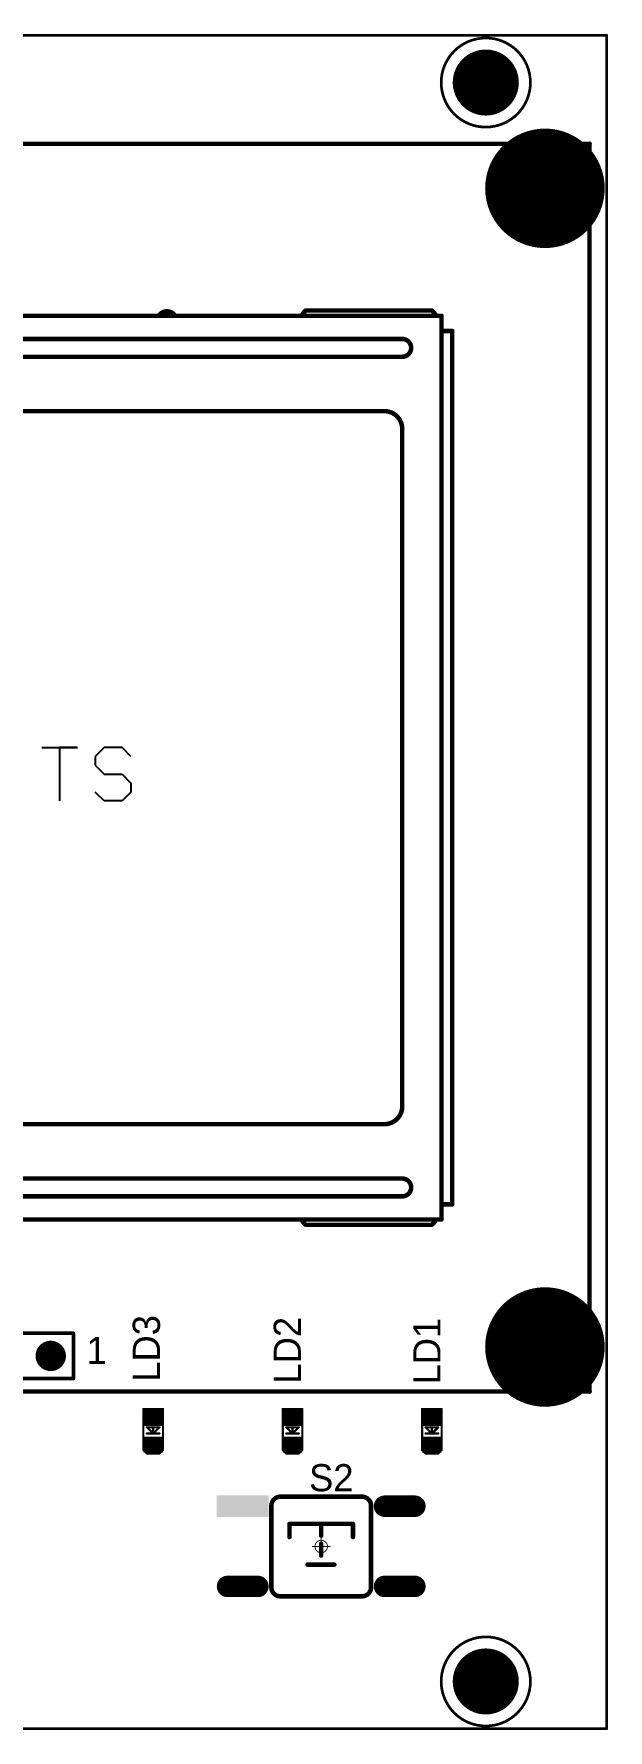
# Model space of a CAD drawing. Extents: x 69.2 to 164.3, y 144.5 to 239.6.
# Drawn here: x 132.1 to 164.3, y 144.5 to 239.6 of the extents above; entities that cross this region are included whole.
import ezdxf

# ---------------------------------------------------------------- set-up
doc = ezdxf.new("R2010")
doc.units = 0
for name, color, linetype in [('BOTTOMLAYER', 5, 'CONTINUOUS'), ('BOTTOMSOLDER', 6, 'CONTINUOUS'), ('KEEPOUTLAYER', 6, 'CONTINUOUS'), ('MECHANICAL1', 6, 'CONTINUOUS'), ('MECHANICAL15', 56, 'CONTINUOUS'), ('MULTILAYER', 9, 'CONTINUOUS'), ('PADHOLELAYER', 156, 'CONTINUOUS'), ('TOPLAYER', 1, 'CONTINUOUS'), ('TOPOVERLAY', 2, 'CONTINUOUS'), ('TOPPASTE', 8, 'CONTINUOUS'), ('TOPSOLDER', 216, 'CONTINUOUS')]:
    doc.layers.add(name, color=color, linetype=linetype)

msp = doc.modelspace()

# ---------------------------------------------------------------- linework, layer by layer
at = {"layer": 'BOTTOMLAYER'}
for points, const_width in [([(156.58, 236.89, 1), (158.33, 236.89, 1)], 1.75), ([(159.146, 230.956, 1), (162.396, 230.956, 1)], 3.25), ([(159.146, 165.956, 1), (162.396, 165.956, 1)], 3.25), ([(132.696, 165.456, 1), (133.446, 165.456, 1)], 0.75), ([(156.58, 147.194, 1), (158.33, 147.194, 1)], 1.75)]:
    msp.add_lwpolyline(points, format="xyb", close=True, dxfattribs=dict(at, const_width=const_width))
at = {"layer": 'BOTTOMSOLDER'}
for points, const_width in [([(156.529, 236.89, 1), (158.38, 236.89, 1)], 1.852), ([(159.095, 230.956, 1), (162.446, 230.956, 1)], 3.352), ([(159.095, 165.956, 1), (162.446, 165.956, 1)], 3.352), ([(132.645, 165.456, 1), (133.496, 165.456, 1)], 0.852), ([(156.529, 147.194, 1), (158.38, 147.194, 1)], 1.852)]:
    msp.add_lwpolyline(points, format="xyb", close=True, dxfattribs=dict(at, const_width=const_width))
at = {"layer": 'KEEPOUTLAYER', "const_width": 0.152}
for points in [[(69.231, 239.542), (164.231, 239.542)], [(164.231, 144.542), (164.231, 239.542)], [(69.231, 144.542), (164.231, 144.542)]]:
    msp.add_lwpolyline(points, dxfattribs=at)
at = {"layer": 'KEEPOUTLAYER'}
for points, const_width in [([(159.955, 236.89, 1), (154.955, 236.89, 1)], 0.152), ([(164.193, 239.542, 1), (164.269, 239.542, 1)], 0.0762), ([(164.193, 239.542, 1), (164.269, 239.542, 1)], 0.0762), ([(154.916, 236.89, 1), (154.993, 236.89, 1)], 0.0762), ([(159.917, 236.89, 1), (159.993, 236.89, 1)], 0.0762), ([(159.955, 147.194, 1), (154.955, 147.194, 1)], 0.152), ([(154.916, 147.194, 1), (154.993, 147.194, 1)], 0.0762), ([(159.917, 147.194, 1), (159.993, 147.194, 1)], 0.0762), ([(164.193, 144.542, 1), (164.269, 144.542, 1)], 0.0762), ([(164.193, 144.542, 1), (164.269, 144.542, 1)], 0.0762)]:
    msp.add_lwpolyline(points, format="xyb", close=True, dxfattribs=dict(at, const_width=const_width))
at = {"layer": 'MECHANICAL1', "const_width": 0.152}
for points in [[(69.231, 239.542), (164.231, 239.542)], [(164.231, 144.542), (164.231, 239.542)], [(69.231, 144.542), (164.231, 144.542)]]:
    msp.add_lwpolyline(points, dxfattribs=at)
at = {"layer": 'MECHANICAL1', "const_width": 0.0762}
for points in [[(164.193, 239.542, 1), (164.269, 239.542, 1)], [(164.193, 239.542, 1), (164.269, 239.542, 1)], [(164.193, 144.542, 1), (164.269, 144.542, 1)], [(164.193, 144.542, 1), (164.269, 144.542, 1)]]:
    msp.add_lwpolyline(points, format="xyb", close=True, dxfattribs=at)
at = {"layer": 'MECHANICAL15'}
for points, const_width in [([(148.581, 154.764, 1), (147.881, 154.764, 1)], 0.05), ([(148.218, 155.264, 1), (148.243, 155.264, 1)], 0.025), ([(147.719, 154.764, 1), (147.743, 154.764, 1)], 0.025), ([(147.869, 154.764, 1), (147.893, 154.764, 1)], 0.025), ([(148.218, 154.264, 1), (148.243, 154.264, 1)], 0.025), ([(148.568, 154.764, 1), (148.593, 154.764, 1)], 0.025), ([(148.718, 154.764, 1), (148.743, 154.764, 1)], 0.025)]:
    msp.add_lwpolyline(points, format="xyb", close=True, dxfattribs=dict(at, const_width=const_width))
at = {"layer": 'MECHANICAL15', "const_width": 0.05}
for points in [[(148.231, 154.264), (148.231, 155.264)], [(147.731, 154.764), (148.731, 154.764)]]:
    msp.add_lwpolyline(points, dxfattribs=at)
at = {"layer": 'MULTILAYER'}
for points, const_width in [([(156.58, 236.89, 1), (158.33, 236.89, 1)], 1.75), ([(159.146, 230.956, 1), (162.396, 230.956, 1)], 3.25), ([(159.146, 165.956, 1), (162.396, 165.956, 1)], 3.25), ([(132.696, 165.456, 1), (133.446, 165.456, 1)], 0.75), ([(156.58, 147.194, 1), (158.33, 147.194, 1)], 1.75)]:
    msp.add_lwpolyline(points, format="xyb", close=True, dxfattribs=dict(at, const_width=const_width))
at = {"layer": 'PADHOLELAYER'}
for points, const_width in [([(156.58, 236.89, 1), (158.33, 236.89, 1)], 1.75), ([(159.821, 230.956, 1), (161.721, 230.956, 1)], 1.9), ([(159.821, 165.956, 1), (161.721, 165.956, 1)], 1.9), ([(132.846, 165.456, 1), (133.296, 165.456, 1)], 0.45), ([(156.58, 147.194, 1), (158.33, 147.194, 1)], 1.75)]:
    msp.add_lwpolyline(points, format="xyb", close=True, dxfattribs=dict(at, const_width=const_width))
at = {"layer": 'TOPLAYER'}
for points, const_width in [([(156.58, 236.89, 1), (158.33, 236.89, 1)], 1.75), ([(159.146, 230.956, 1), (162.396, 230.956, 1)], 3.25), ([(159.146, 165.956, 1), (162.396, 165.956, 1)], 3.25), ([(132.696, 165.456, 1), (133.446, 165.456, 1)], 0.75), ([(151.531, 157.025, 1), (152.031, 157.025, 1)], 0.5), ([(153.231, 157.025, 1), (153.731, 157.025, 1)], 0.5), ([(142.731, 152.525, 1), (143.231, 152.525, 1)], 0.5), ([(144.431, 152.525, 1), (144.931, 152.525, 1)], 0.5), ([(151.531, 152.525, 1), (152.031, 152.525, 1)], 0.5), ([(153.231, 152.525, 1), (153.731, 152.525, 1)], 0.5), ([(156.58, 147.194, 1), (158.33, 147.194, 1)], 1.75)]:
    msp.add_lwpolyline(points, format="xyb", close=True, dxfattribs=dict(at, const_width=const_width))
at = {"layer": 'TOPLAYER', "const_width": 1}
for points in [[(153.481, 157.025), (151.781, 157.025)], [(144.681, 152.525), (142.981, 152.525)], [(153.481, 152.525), (151.781, 152.525)]]:
    msp.add_lwpolyline(points, dxfattribs=at)
at = {"layer": 'TOPLAYER'}
for points in [[(138.386, 162.326), (138.386, 161.626), (139.236, 162.326), (139.236, 161.626)], [(146.196, 162.326), (146.196, 161.626), (147.047, 162.326), (147.047, 161.626)], [(154.007, 162.326), (154.007, 161.626), (154.857, 162.326), (154.857, 161.626)], [(138.386, 160.826), (138.386, 160.126), (139.236, 160.826), (139.236, 160.126)], [(146.196, 160.826), (146.196, 160.126), (147.047, 160.826), (147.047, 160.126)], [(154.007, 160.826), (154.007, 160.126), (154.857, 160.826), (154.857, 160.126)], [(142.481, 156.525), (145.181, 156.525), (142.481, 157.525), (145.181, 157.525)]]:
    msp.add_solid(points, dxfattribs=at)
at = {"layer": 'TOPOVERLAY'}
for p, q in [((132.568, 199.587), (134.567, 199.587)), ((134.567, 199.587), (133.567, 199.587)), ((133.567, 199.587), (133.567, 196.588)), ((136.066, 199.587), (135.567, 199.087)), ((135.567, 199.087), (135.567, 198.587)), ((137.066, 199.587), (136.066, 199.587)), ((137.566, 199.087), (137.066, 199.587)), ((135.567, 198.587), (136.066, 198.087)), ((136.066, 198.087), (137.066, 198.087)), ((137.066, 198.087), (137.566, 197.587)), ((136.066, 196.588), (135.567, 197.088)), ((137.566, 197.088), (137.066, 196.588)), ((137.566, 197.587), (137.566, 197.088)), ((137.066, 196.588), (136.066, 196.588))]:
    msp.add_line(p, q, dxfattribs=at)
for points, const_width in [([(70.271, 233.456), (163.271, 233.456)], 0.254), ([(163.271, 163.456), (163.271, 233.456)], 0.254), ([(78.571, 223.806), (154.771, 223.806)], 0.254), ([(78.571, 223.806), (154.771, 223.806)], 0.254), ([(78.771, 223.806), (154.971, 223.806)], 0.254), ([(78.771, 223.806), (154.971, 223.806)], 0.254), ([(78.771, 223.806), (154.971, 223.806)], 0.254), ([(147.371, 224.106), (154.421, 224.106)], 0.254), ([(154.971, 222.956), (154.971, 223.806)], 0.254), ([(154.971, 222.956), (154.971, 223.806)], 0.254), ([(154.971, 222.956), (154.971, 223.806)], 0.254), ([(154.971, 222.956), (154.971, 223.341)], 0.254), ([(154.971, 222.956), (154.971, 223.341)], 0.254), ([(154.971, 222.956), (155.571, 222.956)], 0.254), ([(154.971, 173.956), (154.971, 222.956)], 0.254), ([(154.971, 222.956), (155.571, 222.956)], 0.254), ([(155.571, 173.956), (155.571, 222.956)], 0.254), ([(155.571, 173.956), (155.571, 222.956)], 0.254), ([(80.771, 222.506), (152.771, 222.506)], 0.254), ([(80.771, 222.506), (152.771, 222.506)], 0.254), ([(80.771, 221.506), (152.771, 221.506)], 0.254), ([(80.771, 221.506), (152.771, 221.506)], 0.254), ([(81.771, 218.456), (151.771, 218.456)], 0.254), ([(81.771, 218.456), (151.771, 218.456)], 0.254), ([(152.771, 179.456), (152.771, 217.456)], 0.254), ([(152.771, 179.456), (152.771, 217.456)], 0.254), ([(81.771, 178.456), (151.771, 178.456)], 0.254), ([(81.771, 178.456), (151.771, 178.456)], 0.254), ([(80.771, 175.406), (152.771, 175.406)], 0.254), ([(80.771, 174.406), (152.771, 174.406)], 0.254), ([(78.571, 173.106), (154.771, 173.106)], 0.254), ([(78.571, 173.106), (154.771, 173.106)], 0.254), ([(78.771, 173.106), (154.971, 173.106)], 0.254), ([(78.771, 173.106), (154.971, 173.106)], 0.254), ([(154.971, 173.106), (154.971, 173.956)], 0.254), ([(154.971, 173.956), (155.571, 173.956)], 0.254), ([(154.971, 173.106), (154.971, 173.956)], 0.254), ([(154.971, 173.956), (155.571, 173.956)], 0.254), ([(147.371, 172.806), (154.421, 172.806)], 0.254), ([(83.541, 166.726), (134.341, 166.726)], 0.2), ([(134.341, 164.186), (134.341, 166.726)], 0.2), ([(83.541, 164.186), (134.341, 164.186)], 0.2), ([(70.271, 163.456), (163.271, 163.456)], 0.254), ([(138.261, 160.176), (138.261, 162.476)], 0.127), ([(138.261, 162.476), (139.361, 162.476)], 0.127), ([(139.361, 160.176), (139.361, 162.476)], 0.127), ([(146.072, 160.176), (146.072, 162.476)], 0.127), ([(146.072, 162.476), (147.171, 162.476)], 0.127), ([(147.171, 160.176), (147.171, 162.476)], 0.127), ([(153.882, 160.176), (153.882, 162.476)], 0.127), ([(153.882, 162.476), (154.982, 162.476)], 0.127), ([(154.982, 160.176), (154.982, 162.476)], 0.127), ([(138.461, 161.451), (138.811, 161.101)], 0.127), ([(138.461, 161.451), (139.161, 161.451)], 0.127), ([(138.461, 161.101), (139.161, 161.101)], 0.127), ([(138.811, 161.101), (138.811, 161.451)], 0.127), ([(138.811, 161.101), (139.161, 161.451)], 0.127), ([(146.271, 161.451), (146.621, 161.101)], 0.127), ([(146.271, 161.451), (146.971, 161.451)], 0.127), ([(146.271, 161.101), (146.971, 161.101)], 0.127), ([(146.621, 161.101), (146.621, 161.451)], 0.127), ([(146.621, 161.101), (146.971, 161.451)], 0.127), ([(154.082, 161.451), (154.432, 161.101)], 0.127), ([(154.082, 161.451), (154.782, 161.451)], 0.127), ([(154.082, 161.101), (154.782, 161.101)], 0.127), ([(154.432, 161.101), (154.432, 161.451)], 0.127), ([(154.432, 161.101), (154.782, 161.451)], 0.127), ([(138.261, 160.176), (138.461, 159.976)], 0.127), ([(138.461, 159.976), (139.161, 159.976)], 0.127), ([(139.161, 159.976), (139.361, 160.176)], 0.127), ([(146.072, 160.176), (146.271, 159.976)], 0.127), ([(146.271, 159.976), (146.971, 159.976)], 0.127), ([(146.971, 159.976), (147.171, 160.176)], 0.127), ([(153.882, 160.176), (154.082, 159.976)], 0.127), ([(154.082, 159.976), (154.782, 159.976)], 0.127), ([(154.782, 159.976), (154.982, 160.176)], 0.127), ([(145.437, 152.478), (145.437, 157.05)], 0.254), ([(145.945, 157.558), (150.517, 157.558)], 0.254), ([(151.025, 152.478), (151.025, 157.05)], 0.254), ([(146.453, 156.034), (150.009, 156.034)], 0.254), ([(146.453, 155.297), (146.453, 156.034)], 0.254), ([(148.231, 155.374), (148.231, 156.034)], 0.254), ([(150.009, 155.297), (150.009, 156.034)], 0.254), ([(148.231, 154.256), (148.231, 154.916)], 0.254), ([(147.469, 153.748), (148.968, 153.748)], 0.254), ([(145.945, 151.97), (150.517, 151.97)], 0.254)]:
    msp.add_lwpolyline(points, dxfattribs=dict(at, const_width=const_width))
for points, const_width in [([(163.274, 233.456, 1), (163.268, 233.456, 1)], 0.254), ([(163.204, 233.456, 1), (163.331, 233.456, 1)], 0.127), ([(163.207, 233.456, 1), (163.334, 233.456, 1)], 0.127), ([(163.207, 233.456, 1), (163.334, 233.456, 1)], 0.127), ([(163.211, 233.456, 1), (163.338, 233.456, 1)], 0.127), ([(139.059, 223.806, 1), (139.186, 223.806, 1)], 0.127), ([(139.981, 223.806, 1), (140.108, 223.806, 1)], 0.127), ([(147.07, 223.806, 1), (147.197, 223.806, 1)], 0.127), ([(147.307, 224.106, 1), (147.434, 224.106, 1)], 0.127), ([(147.307, 224.106, 1), (147.434, 224.106, 1)], 0.127), ([(154.357, 224.106, 1), (154.484, 224.106, 1)], 0.127), ([(154.357, 224.106, 1), (154.484, 224.106, 1)], 0.127), ([(154.595, 223.806, 1), (154.722, 223.806, 1)], 0.127), ([(154.707, 223.806, 1), (154.834, 223.806, 1)], 0.127), ([(154.707, 223.806, 1), (154.834, 223.806, 1)], 0.127), ([(154.907, 223.806, 1), (155.034, 223.806, 1)], 0.127), ([(154.907, 223.806, 1), (155.034, 223.806, 1)], 0.127), ([(154.907, 223.806, 1), (155.034, 223.806, 1)], 0.127), ([(154.907, 223.806, 1), (155.034, 223.806, 1)], 0.127), ([(154.907, 223.806, 1), (155.034, 223.806, 1)], 0.127), ([(154.907, 223.806, 1), (155.034, 223.806, 1)], 0.127), ([(154.907, 223.341, 1), (155.034, 223.341, 1)], 0.127), ([(154.907, 223.341, 1), (155.034, 223.341, 1)], 0.127), ([(154.907, 222.956, 1), (155.034, 222.956, 1)], 0.127), ([(154.907, 222.956, 1), (155.034, 222.956, 1)], 0.127), ([(154.907, 222.956, 1), (155.034, 222.956, 1)], 0.127), ([(154.907, 222.956, 1), (155.034, 222.956, 1)], 0.127), ([(154.907, 222.956, 1), (155.034, 222.956, 1)], 0.127), ([(154.907, 222.956, 1), (155.034, 222.956, 1)], 0.127), ([(154.907, 222.956, 1), (155.034, 222.956, 1)], 0.127), ([(154.907, 222.956, 1), (155.034, 222.956, 1)], 0.127), ([(155.574, 222.956, 1), (155.568, 222.956, 1)], 0.254), ([(155.504, 222.956, 1), (155.631, 222.956, 1)], 0.127), ([(155.507, 222.956, 1), (155.634, 222.956, 1)], 0.127), ([(155.507, 222.956, 1), (155.634, 222.956, 1)], 0.127), ([(155.507, 222.956, 1), (155.634, 222.956, 1)], 0.127), ([(155.507, 222.956, 1), (155.634, 222.956, 1)], 0.127), ([(155.511, 222.956, 1), (155.638, 222.956, 1)], 0.127), ([(152.707, 222.506, 1), (152.834, 222.506, 1)], 0.127), ([(152.707, 222.506, 1), (152.834, 222.506, 1)], 0.127), ([(152.707, 222.506, 1), (152.834, 222.506, 1)], 0.127), ([(152.707, 222.506, 1), (152.834, 222.506, 1)], 0.127), ([(152.707, 221.506, 1), (152.834, 221.506, 1)], 0.127), ([(152.707, 221.506, 1), (152.834, 221.506, 1)], 0.127), ([(152.707, 221.506, 1), (152.834, 221.506, 1)], 0.127), ([(152.707, 221.506, 1), (152.834, 221.506, 1)], 0.127), ([(151.707, 218.456, 1), (151.834, 218.456, 1)], 0.127), ([(151.707, 218.456, 1), (151.834, 218.456, 1)], 0.127), ([(151.707, 218.456, 1), (151.834, 218.456, 1)], 0.127), ([(151.707, 218.456, 1), (151.834, 218.456, 1)], 0.127), ([(152.774, 217.456, 1), (152.768, 217.456, 1)], 0.254), ([(152.704, 217.456, 1), (152.831, 217.456, 1)], 0.127), ([(152.707, 217.456, 1), (152.834, 217.456, 1)], 0.127), ([(152.707, 217.456, 1), (152.834, 217.456, 1)], 0.127), ([(152.707, 217.456, 1), (152.834, 217.456, 1)], 0.127), ([(152.707, 217.456, 1), (152.834, 217.456, 1)], 0.127), ([(152.711, 217.456, 1), (152.838, 217.456, 1)], 0.127), ([(152.707, 179.456, 1), (152.834, 179.456, 1)], 0.127), ([(152.707, 179.456, 1), (152.834, 179.456, 1)], 0.127), ([(152.707, 179.456, 1), (152.834, 179.456, 1)], 0.127), ([(152.707, 179.456, 1), (152.834, 179.456, 1)], 0.127), ([(151.707, 178.456, 1), (151.834, 178.456, 1)], 0.127), ([(151.707, 178.456, 1), (151.834, 178.456, 1)], 0.127), ([(151.707, 178.456, 1), (151.834, 178.456, 1)], 0.127), ([(151.707, 178.456, 1), (151.834, 178.456, 1)], 0.127), ([(152.707, 175.406, 1), (152.834, 175.406, 1)], 0.127), ([(152.707, 175.406, 1), (152.834, 175.406, 1)], 0.127), ([(152.707, 175.406, 1), (152.834, 175.406, 1)], 0.127), ([(152.707, 174.406, 1), (152.834, 174.406, 1)], 0.127), ([(152.707, 174.406, 1), (152.834, 174.406, 1)], 0.127), ([(152.707, 174.406, 1), (152.834, 174.406, 1)], 0.127), ([(147.07, 173.106, 1), (147.197, 173.106, 1)], 0.127), ([(154.595, 173.106, 1), (154.722, 173.106, 1)], 0.127), ([(154.707, 173.106, 1), (154.834, 173.106, 1)], 0.127), ([(154.707, 173.106, 1), (154.834, 173.106, 1)], 0.127), ([(154.907, 173.956, 1), (155.034, 173.956, 1)], 0.127), ([(154.907, 173.956, 1), (155.034, 173.956, 1)], 0.127), ([(154.907, 173.956, 1), (155.034, 173.956, 1)], 0.127), ([(154.907, 173.956, 1), (155.034, 173.956, 1)], 0.127), ([(154.907, 173.956, 1), (155.034, 173.956, 1)], 0.127), ([(154.907, 173.106, 1), (155.034, 173.106, 1)], 0.127), ([(154.907, 173.106, 1), (155.034, 173.106, 1)], 0.127), ([(154.907, 173.106, 1), (155.034, 173.106, 1)], 0.127), ([(154.907, 173.106, 1), (155.034, 173.106, 1)], 0.127), ([(155.507, 173.956, 1), (155.634, 173.956, 1)], 0.127), ([(155.507, 173.956, 1), (155.634, 173.956, 1)], 0.127), ([(155.507, 173.956, 1), (155.634, 173.956, 1)], 0.127), ([(155.507, 173.956, 1), (155.634, 173.956, 1)], 0.127), ([(147.307, 172.806, 1), (147.434, 172.806, 1)], 0.127), ([(147.307, 172.806, 1), (147.434, 172.806, 1)], 0.127), ([(154.357, 172.806, 1), (154.484, 172.806, 1)], 0.127), ([(154.357, 172.806, 1), (154.484, 172.806, 1)], 0.127), ([(134.291, 166.726, 1), (134.391, 166.726, 1)], 0.1), ([(134.291, 166.726, 1), (134.391, 166.726, 1)], 0.1), ([(134.291, 164.186, 1), (134.391, 164.186, 1)], 0.1), ([(134.291, 164.186, 1), (134.391, 164.186, 1)], 0.1), ([(163.274, 163.456, 1), (163.268, 163.456, 1)], 0.254), ([(163.204, 163.456, 1), (163.331, 163.456, 1)], 0.127), ([(163.207, 163.456, 1), (163.334, 163.456, 1)], 0.127), ([(163.207, 163.456, 1), (163.334, 163.456, 1)], 0.127), ([(163.211, 163.456, 1), (163.338, 163.456, 1)], 0.127), ([(138.229, 162.476, 1), (138.293, 162.476, 1)], 0.0635), ([(138.229, 162.476, 1), (138.293, 162.476, 1)], 0.0635), ([(139.329, 162.476, 1), (139.393, 162.476, 1)], 0.0635), ([(139.329, 162.476, 1), (139.393, 162.476, 1)], 0.0635), ([(146.04, 162.476, 1), (146.103, 162.476, 1)], 0.0635), ([(146.04, 162.476, 1), (146.103, 162.476, 1)], 0.0635), ([(147.14, 162.476, 1), (147.203, 162.476, 1)], 0.0635), ([(147.14, 162.476, 1), (147.203, 162.476, 1)], 0.0635), ([(153.85, 162.476, 1), (153.914, 162.476, 1)], 0.0635), ([(153.85, 162.476, 1), (153.914, 162.476, 1)], 0.0635), ([(154.95, 162.476, 1), (155.014, 162.476, 1)], 0.0635), ([(154.95, 162.476, 1), (155.014, 162.476, 1)], 0.0635), ([(138.429, 161.451, 1), (138.493, 161.451, 1)], 0.0635), ([(138.429, 161.451, 1), (138.493, 161.451, 1)], 0.0635), ([(138.429, 161.101, 1), (138.493, 161.101, 1)], 0.0635), ([(138.779, 161.451, 1), (138.843, 161.451, 1)], 0.0635), ([(138.779, 161.101, 1), (138.843, 161.101, 1)], 0.0635), ([(138.779, 161.101, 1), (138.843, 161.101, 1)], 0.0635), ([(138.779, 161.101, 1), (138.843, 161.101, 1)], 0.0635), ([(139.129, 161.451, 1), (139.193, 161.451, 1)], 0.0635), ([(139.129, 161.451, 1), (139.193, 161.451, 1)], 0.0635), ([(139.129, 161.101, 1), (139.193, 161.101, 1)], 0.0635), ([(146.24, 161.451, 1), (146.303, 161.451, 1)], 0.0635), ([(146.24, 161.451, 1), (146.303, 161.451, 1)], 0.0635), ([(146.24, 161.101, 1), (146.303, 161.101, 1)], 0.0635), ([(146.59, 161.451, 1), (146.653, 161.451, 1)], 0.0635), ([(146.59, 161.101, 1), (146.653, 161.101, 1)], 0.0635), ([(146.59, 161.101, 1), (146.653, 161.101, 1)], 0.0635), ([(146.59, 161.101, 1), (146.653, 161.101, 1)], 0.0635), ([(146.94, 161.451, 1), (147.003, 161.451, 1)], 0.0635), ([(146.94, 161.451, 1), (147.003, 161.451, 1)], 0.0635), ([(146.94, 161.101, 1), (147.003, 161.101, 1)], 0.0635), ([(154.05, 161.451, 1), (154.114, 161.451, 1)], 0.0635), ([(154.05, 161.451, 1), (154.114, 161.451, 1)], 0.0635), ([(154.05, 161.101, 1), (154.114, 161.101, 1)], 0.0635), ([(154.4, 161.451, 1), (154.464, 161.451, 1)], 0.0635), ([(154.4, 161.101, 1), (154.464, 161.101, 1)], 0.0635), ([(154.4, 161.101, 1), (154.464, 161.101, 1)], 0.0635), ([(154.4, 161.101, 1), (154.464, 161.101, 1)], 0.0635), ([(154.75, 161.451, 1), (154.814, 161.451, 1)], 0.0635), ([(154.75, 161.451, 1), (154.814, 161.451, 1)], 0.0635), ([(154.75, 161.101, 1), (154.814, 161.101, 1)], 0.0635), ([(138.229, 160.176, 1), (138.293, 160.176, 1)], 0.0635), ([(138.229, 160.176, 1), (138.293, 160.176, 1)], 0.0635), ([(138.429, 159.976, 1), (138.493, 159.976, 1)], 0.0635), ([(138.429, 159.976, 1), (138.493, 159.976, 1)], 0.0635), ([(139.129, 159.976, 1), (139.193, 159.976, 1)], 0.0635), ([(139.129, 159.976, 1), (139.193, 159.976, 1)], 0.0635), ([(139.329, 160.176, 1), (139.393, 160.176, 1)], 0.0635), ([(139.329, 160.176, 1), (139.393, 160.176, 1)], 0.0635), ([(146.04, 160.176, 1), (146.103, 160.176, 1)], 0.0635), ([(146.04, 160.176, 1), (146.103, 160.176, 1)], 0.0635), ([(146.24, 159.976, 1), (146.303, 159.976, 1)], 0.0635), ([(146.24, 159.976, 1), (146.303, 159.976, 1)], 0.0635), ([(146.94, 159.976, 1), (147.003, 159.976, 1)], 0.0635), ([(146.94, 159.976, 1), (147.003, 159.976, 1)], 0.0635), ([(147.14, 160.176, 1), (147.203, 160.176, 1)], 0.0635), ([(147.14, 160.176, 1), (147.203, 160.176, 1)], 0.0635), ([(153.85, 160.176, 1), (153.914, 160.176, 1)], 0.0635), ([(153.85, 160.176, 1), (153.914, 160.176, 1)], 0.0635), ([(154.05, 159.976, 1), (154.114, 159.976, 1)], 0.0635), ([(154.05, 159.976, 1), (154.114, 159.976, 1)], 0.0635), ([(154.75, 159.976, 1), (154.814, 159.976, 1)], 0.0635), ([(154.75, 159.976, 1), (154.814, 159.976, 1)], 0.0635), ([(154.95, 160.176, 1), (155.014, 160.176, 1)], 0.0635), ([(154.95, 160.176, 1), (155.014, 160.176, 1)], 0.0635), ([(145.373, 157.05, 1), (145.5, 157.05, 1)], 0.127), ([(145.373, 157.05, 1), (145.5, 157.05, 1)], 0.127), ([(145.881, 157.558, 1), (146.008, 157.558, 1)], 0.127), ([(145.881, 157.558, 1), (146.008, 157.558, 1)], 0.127), ([(150.453, 157.558, 1), (150.58, 157.558, 1)], 0.127), ([(150.453, 157.558, 1), (150.58, 157.558, 1)], 0.127), ([(150.961, 157.05, 1), (151.088, 157.05, 1)], 0.127), ([(150.961, 157.05, 1), (151.088, 157.05, 1)], 0.127), ([(146.389, 156.034, 1), (146.516, 156.034, 1)], 0.127), ([(146.389, 156.034, 1), (146.516, 156.034, 1)], 0.127), ([(148.167, 156.034, 1), (148.294, 156.034, 1)], 0.127), ([(149.945, 156.034, 1), (150.072, 156.034, 1)], 0.127), ([(149.945, 156.034, 1), (150.072, 156.034, 1)], 0.127), ([(146.389, 155.297, 1), (146.516, 155.297, 1)], 0.127), ([(148.167, 155.374, 1), (148.294, 155.374, 1)], 0.127), ([(149.945, 155.297, 1), (150.072, 155.297, 1)], 0.127), ([(148.167, 154.916, 1), (148.294, 154.916, 1)], 0.127), ([(148.167, 154.256, 1), (148.294, 154.256, 1)], 0.127), ([(147.405, 153.748, 1), (147.532, 153.748, 1)], 0.127), ([(148.904, 153.748, 1), (149.031, 153.748, 1)], 0.127), ([(145.373, 152.478, 1), (145.5, 152.478, 1)], 0.127), ([(145.373, 152.478, 1), (145.5, 152.478, 1)], 0.127), ([(150.961, 152.478, 1), (151.088, 152.478, 1)], 0.127), ([(150.961, 152.478, 1), (151.088, 152.478, 1)], 0.127), ([(145.881, 151.97, 1), (146.008, 151.97, 1)], 0.127), ([(145.881, 151.97, 1), (146.008, 151.97, 1)], 0.127), ([(150.453, 151.97, 1), (150.58, 151.97, 1)], 0.127), ([(150.453, 151.97, 1), (150.58, 151.97, 1)], 0.127)]:
    msp.add_lwpolyline(points, format="xyb", close=True, dxfattribs=dict(at, const_width=const_width))
at = {"layer": 'TOPOVERLAY', "const_width": 0.254}
for points in [[(139.122, 223.806, -0.542326), (140.044, 223.806)], [(147.133, 223.806, -0.129664), (147.371, 224.106)], [(154.421, 224.106, -0.129664), (154.658, 223.806)], [(152.771, 222.506, -1), (152.771, 221.506)], [(152.771, 222.506, -1), (152.771, 221.506)], [(151.771, 218.456, -0.414214), (152.771, 217.456)], [(151.771, 218.456, -0.414214), (152.771, 217.456)], [(152.771, 179.456, -0.414214), (151.771, 178.456)], [(152.771, 179.456, -0.414214), (151.771, 178.456)], [(152.771, 175.406, -1), (152.771, 174.406)], [(152.771, 175.406, -1), (152.771, 174.406)], [(147.371, 172.806, -0.129664), (147.133, 173.106)], [(154.658, 173.106, -0.129664), (154.421, 172.806)], [(145.437, 157.05, -0.414214), (145.945, 157.558)], [(150.517, 157.558, -0.414214), (151.025, 157.05)], [(145.945, 151.97, -0.414214), (145.437, 152.478)], [(151.025, 152.478, -0.414214), (150.517, 151.97)]]:
    msp.add_lwpolyline(points, format="xyb", dxfattribs=at)
at = {"layer": 'TOPPASTE', "const_width": 1}
for points in [[(153.481, 157.025), (151.781, 157.025)], [(144.681, 152.525), (142.981, 152.525)], [(153.481, 152.525), (151.781, 152.525)]]:
    msp.add_lwpolyline(points, dxfattribs=at)
at = {"layer": 'TOPPASTE', "const_width": 0.5}
for points in [[(151.531, 157.025, 1), (152.031, 157.025, 1)], [(153.231, 157.025, 1), (153.731, 157.025, 1)], [(142.731, 152.525, 1), (143.231, 152.525, 1)], [(144.431, 152.525, 1), (144.931, 152.525, 1)], [(151.531, 152.525, 1), (152.031, 152.525, 1)], [(153.231, 152.525, 1), (153.731, 152.525, 1)]]:
    msp.add_lwpolyline(points, format="xyb", close=True, dxfattribs=at)
at = {"layer": 'TOPPASTE'}
for points in [[(138.386, 162.326), (138.386, 161.626), (139.236, 162.326), (139.236, 161.626)], [(146.196, 162.326), (146.196, 161.626), (147.047, 162.326), (147.047, 161.626)], [(154.007, 162.326), (154.007, 161.626), (154.857, 162.326), (154.857, 161.626)], [(138.386, 160.826), (138.386, 160.126), (139.236, 160.826), (139.236, 160.126)], [(146.196, 160.826), (146.196, 160.126), (147.047, 160.826), (147.047, 160.126)], [(154.007, 160.826), (154.007, 160.126), (154.857, 160.826), (154.857, 160.126)], [(142.481, 156.525), (145.181, 156.525), (142.481, 157.525), (145.181, 157.525)]]:
    msp.add_solid(points, dxfattribs=at)
at = {"layer": 'TOPSOLDER'}
for points, const_width in [([(156.529, 236.89, 1), (158.38, 236.89, 1)], 1.852), ([(159.095, 230.956, 1), (162.446, 230.956, 1)], 3.352), ([(159.095, 165.956, 1), (162.446, 165.956, 1)], 3.352), ([(132.645, 165.456, 1), (133.496, 165.456, 1)], 0.852), ([(151.48, 157.025, 1), (152.082, 157.025, 1)], 0.602), ([(153.18, 157.025, 1), (153.782, 157.025, 1)], 0.602), ([(142.68, 152.525, 1), (143.282, 152.525, 1)], 0.602), ([(144.38, 152.525, 1), (144.982, 152.525, 1)], 0.602), ([(151.48, 152.525, 1), (152.082, 152.525, 1)], 0.602), ([(153.18, 152.525, 1), (153.782, 152.525, 1)], 0.602), ([(156.529, 147.194, 1), (158.38, 147.194, 1)], 1.852)]:
    msp.add_lwpolyline(points, format="xyb", close=True, dxfattribs=dict(at, const_width=const_width))
at = {"layer": 'TOPSOLDER', "const_width": 1.203}
for points in [[(153.481, 157.025), (151.781, 157.025)], [(144.681, 152.525), (142.981, 152.525)], [(153.481, 152.525), (151.781, 152.525)]]:
    msp.add_lwpolyline(points, dxfattribs=at)
at = {"layer": 'TOPSOLDER'}
for points in [[(138.284, 162.427), (138.284, 161.524), (139.338, 162.427), (139.338, 161.524)], [(146.095, 162.427), (146.095, 161.524), (147.148, 162.427), (147.148, 161.524)], [(153.905, 162.427), (153.905, 161.524), (154.959, 162.427), (154.959, 161.524)], [(138.284, 160.927), (138.284, 160.024), (139.338, 160.927), (139.338, 160.024)], [(146.095, 160.927), (146.095, 160.024), (147.148, 160.927), (147.148, 160.024)], [(153.905, 160.927), (153.905, 160.024), (154.959, 160.927), (154.959, 160.024)], [(142.379, 156.423), (145.283, 156.423), (142.379, 157.626), (145.283, 157.626)]]:
    msp.add_solid(points, dxfattribs=at)

# ---------------------------------------------------------------- texts
at = {"layer": 'TOPOVERLAY'}
for s, rotation, p in [('LD3', 90, (139.192, 164.008)), ('LD2', 90, (147.091, 163.906)), ('LD1', 90, (154.915, 163.855)), ('1', 360, (135.075, 165.001))]:
    msp.add_text(s, height=1.524, rotation=rotation, dxfattribs=at).set_placement(p)
msp.add_text('S2', height=1.524, dxfattribs=at).set_placement((147.549, 157.861))

doc.saveas('drawing.dxf')
